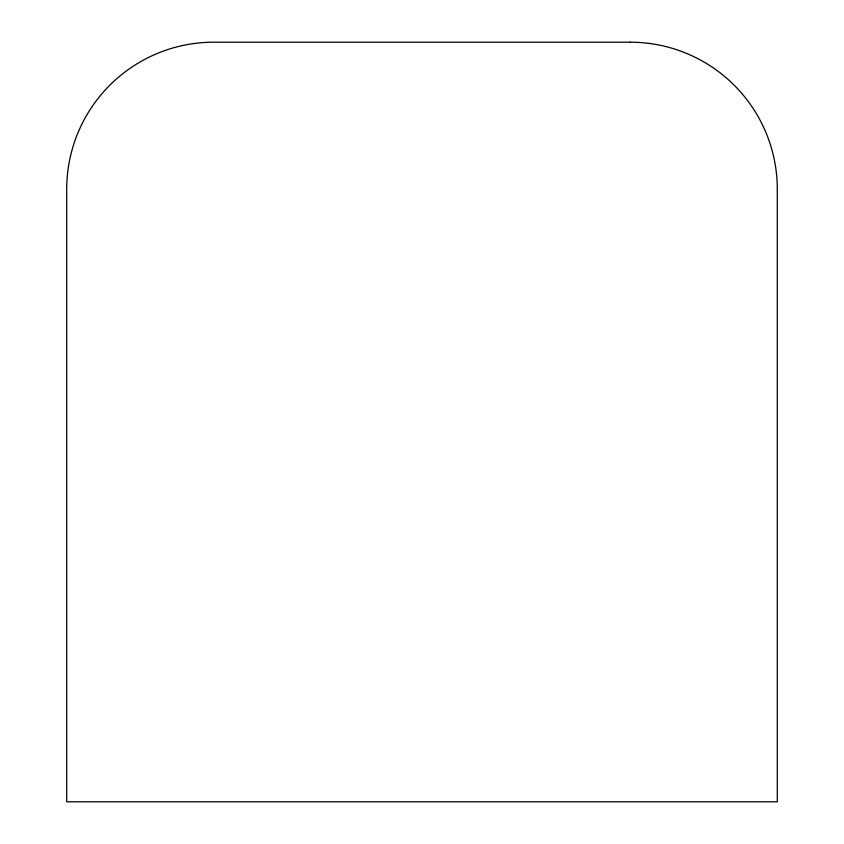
<?xml version="1.0" encoding="UTF-8"?>
<svg xmlns="http://www.w3.org/2000/svg" width="844" height="844" viewBox="0 0 844 844"><rect width="100%" height="100%" fill="white"/><g stroke="black" fill="none" stroke-linecap="round" stroke-linejoin="round"><path stroke-width="1.27" d="M630.278 42.2L213.722 42.2A147.014 147.014 0 0 0 66.708 189.214L66.708 801.8L777.292 801.8L777.292 189.214A147.014 147.014 0 0 0 630.278 42.2"/></g></svg>
